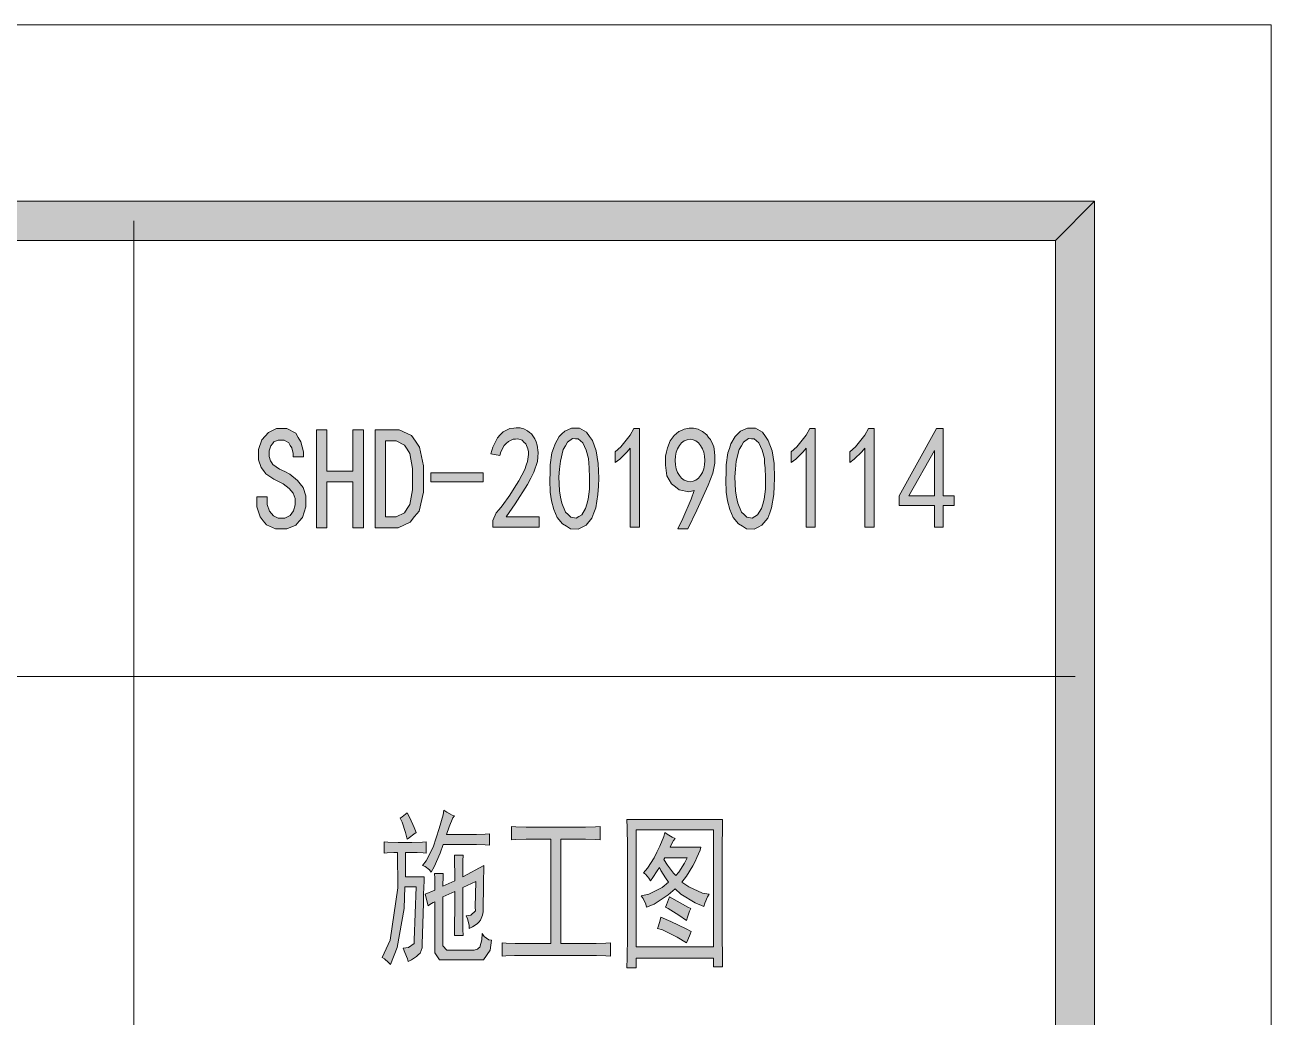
# Model space of a CAD drawing. Header units: millimetres. Extents: x 0 to 207, y 0 to 293.
# Drawn here: x 175.61 to 206.92, y 267.7 to 292.64 of the extents above; entities that cross this region are included whole.
import ezdxf

# ---------------------------------------------------------------- set-up
doc = ezdxf.new("R2010")
doc.units = ezdxf.units.MM

msp = doc.modelspace()

# ---------------------------------------------------------------- hatches: boundary and pattern name
h = msp.add_hatch(color=0)
h.dxf.hatch_style = 2
h.paths.add_polyline_path([(202.483861, 288.208861), (201.499611, 287.224611), (25.124833, 287.224611), (24.140583, 288.208861)])
h = msp.add_hatch(color=0)
h.dxf.hatch_style = 2
h.paths.add_polyline_path([(202.483861, 4.434417), (201.499611, 5.418667), (201.499611, 287.224611), (202.483861, 288.208861)])
h = msp.add_hatch(color=0)
h.dxf.hatch_style = 2
h.paths.add_polyline_path([(182.664806, 280.694694), (182.664806, 280.528889), (182.580139, 280.264306), (182.499, 280.169056), (182.414333, 280.070278), (182.188556, 279.975028), (182.043917, 279.975028), (181.899278, 279.975028), (181.677028, 280.073806), (181.595889, 280.176111), (181.51475, 280.274889), (181.433611, 280.528889), (181.433611, 280.680583), (181.433611, 280.779361), (181.698194, 280.779361), (181.698194, 280.694694), (181.698194, 280.585333), (181.751111, 280.419528), (181.8005, 280.363083), (181.853417, 280.306639), (181.973361, 280.246667), (182.043917, 280.246667), (182.135639, 280.246667), (182.269694, 280.310167), (182.315556, 280.370139), (182.357889, 280.430111), (182.400222, 280.578278), (182.400222, 280.666472), (182.400222, 280.737028), (182.347306, 280.871083), (182.297917, 280.931056), (182.245, 280.991028), (182.096833, 281.103917), (181.998056, 281.153306), (181.860472, 281.220333), (181.659389, 281.361444), (181.599417, 281.442583), (181.539444, 281.520194), (181.479472, 281.707167), (181.479472, 281.816528), (181.479472, 281.968222), (181.564139, 282.211639), (181.645278, 282.306889), (181.729944, 282.398611), (181.9275, 282.493861), (182.043917, 282.493861), (182.192083, 282.493861), (182.410806, 282.380972), (182.474306, 282.268083), (182.541333, 282.158722), (182.608361, 281.915306), (182.608361, 281.788306), (182.343778, 281.788306), (182.347306, 281.865917), (182.315556, 282.010556), (182.273222, 282.074056), (182.234417, 282.141083), (182.118, 282.204583), (182.043917, 282.204583), (181.973361, 282.204583), (181.864, 282.158722), (181.825194, 282.112861), (181.786389, 282.063472), (181.744056, 281.94), (181.744056, 281.858861), (181.744056, 281.795361), (181.775806, 281.682472), (181.807556, 281.636611), (181.839306, 281.59075), (182.005111, 281.477861), (182.135639, 281.414361), (182.262639, 281.347333), (182.456667, 281.192111), (182.527222, 281.103917), (182.597778, 281.012194), (182.664806, 280.807583)])
h = msp.add_hatch(color=0)
h.dxf.hatch_style = 2
h.paths.add_polyline_path([(184.114722, 280.00325), (183.850139, 280.00325), (183.850139, 281.153306), (183.193972, 281.153306), (183.193972, 280.00325), (182.929389, 280.00325), (182.929389, 282.462111), (183.193972, 282.462111), (183.193972, 281.428472), (183.850139, 281.428472), (183.850139, 282.462111), (184.114722, 282.462111)])
h = msp.add_hatch(color=0)
h.paths.add_polyline_path([(185.624611, 281.227389), (185.624611, 280.895778), (185.511722, 280.423056), (185.398833, 280.281944), (185.285944, 280.144361), (184.986083, 280.00325), (184.795583, 280.00325), (184.404, 280.00325), (184.404, 282.462111), (184.795583, 282.462111), (185.00725, 282.462111), (185.321222, 282.321), (185.423528, 282.176361), (185.522306, 282.031722), (185.624611, 281.555472)])
h.paths.add_polyline_path([(185.349444, 281.227389), (185.349444, 281.491972), (185.278889, 281.865917), (185.208333, 281.975278), (185.141306, 282.081111), (184.933167, 282.190472), (184.795583, 282.190472), (184.668583, 282.190472), (184.668583, 280.274889), (184.795583, 280.274889), (184.933167, 280.274889), (185.141306, 280.380722), (185.208333, 280.486556), (185.278889, 280.588861), (185.349444, 280.959278)])
h = msp.add_hatch(color=0)
h.dxf.hatch_style = 2
h.paths.add_polyline_path([(187.363806, 280.073806), (187.367333, 280.183167), (187.448472, 280.377194), (187.522556, 280.461861), (187.596639, 280.550056), (187.787139, 280.818167), (187.903556, 281.001611), (188.019972, 281.185056), (188.168139, 281.470806), (188.203417, 281.573111), (188.238694, 281.671889), (188.263389, 281.84475), (188.256333, 281.915306), (188.24575, 281.989389), (188.192833, 282.109333), (188.146972, 282.155194), (188.097583, 282.201056), (187.99175, 282.239861), (187.931778, 282.232806), (187.871806, 282.22575), (187.755389, 282.169306), (187.702472, 282.119917), (187.646028, 282.067), (187.564889, 281.915306), (187.536667, 281.816528), (187.317944, 281.858861), (187.363806, 282.024667), (187.480222, 282.264556), (187.550778, 282.342167), (187.624861, 282.41625), (187.794194, 282.500917), (187.892972, 282.507972), (187.949417, 282.515028), (188.051722, 282.5115), (188.097583, 282.500917), (188.146972, 282.490333), (188.238694, 282.437417), (188.288083, 282.398611), (188.337472, 282.359806), (188.418611, 282.239861), (188.450361, 282.16225), (188.482111, 282.081111), (188.503278, 281.890611), (188.496222, 281.78125), (188.489167, 281.668361), (188.397444, 281.403778), (188.316306, 281.248556), (188.238694, 281.093333), (187.92825, 280.6065), (187.695417, 280.274889), (188.524444, 280.274889), (188.524444, 280.017361), (187.363806, 280.017361)])
h = msp.add_hatch(color=0)
h.paths.add_polyline_path([(188.803139, 281.393194), (188.806667, 281.583694), (188.849, 281.883556), (188.887806, 281.996444), (188.926611, 282.109333), (189.032444, 282.292778), (189.099472, 282.363333), (189.170028, 282.433889), (189.339361, 282.507972), (189.441667, 282.507972), (189.540444, 282.507972), (189.716833, 282.402139), (189.790917, 282.299833), (189.865, 282.194), (189.963778, 281.932944), (189.988472, 281.774194), (190.009639, 281.615444), (190.02375, 281.252083), (190.016694, 281.047472), (190.006111, 280.842861), (189.949667, 280.507722), (189.900278, 280.377194), (189.850889, 280.246667), (189.70625, 280.06675), (189.607472, 280.017361), (189.508694, 279.967972), (189.314667, 279.978556), (189.215889, 280.038528), (189.117111, 280.0985), (188.979528, 280.260778), (188.940722, 280.363083), (188.898389, 280.461861), (188.841944, 280.677056), (188.824306, 280.786417), (188.806667, 280.899306), (188.796083, 281.202694)])
h.paths.add_polyline_path([(189.043028, 281.477861), (189.025389, 281.280306), (189.035972, 280.927528), (189.067722, 280.772306), (189.095944, 280.617083), (189.191194, 280.398361), (189.254694, 280.334861), (189.321722, 280.267833), (189.459306, 280.243139), (189.526333, 280.281944), (189.596889, 280.324278), (189.695667, 280.483028), (189.727417, 280.599444), (189.759167, 280.719389), (189.790917, 280.976917), (189.790917, 281.118028), (189.790917, 281.259139), (189.783861, 281.513139), (189.773278, 281.629556), (189.766222, 281.745972), (189.713306, 281.954111), (189.670972, 282.045833), (189.628639, 282.141083), (189.512222, 282.236333), (189.441667, 282.239861), (189.367583, 282.243389), (189.240583, 282.155194), (189.187667, 282.059944), (189.131222, 281.968222), (189.060667, 281.675417)])
h = msp.add_hatch(color=0)
h.dxf.hatch_style = 2
h.paths.add_polyline_path([(190.8175, 282.0035), (190.739889, 281.90825), (190.552917, 281.728333), (190.4365, 281.643667), (190.4365, 281.915306), (190.581139, 282.038778), (190.8175, 282.328056), (190.909222, 282.493861), (191.046806, 282.493861), (191.046806, 280.017361), (190.8175, 280.017361)])
h = msp.add_hatch(color=0)
h.paths.add_polyline_path([(192.013417, 279.975028), (192.140417, 280.239611), (192.348556, 280.722917), (192.426167, 280.938111), (192.285056, 280.909889), (192.045167, 280.95575), (191.949917, 281.033361), (191.854667, 281.107444), (191.73825, 281.312056), (191.720611, 281.442583), (191.699444, 281.573111), (191.702972, 281.805944), (191.724139, 281.90825), (191.748833, 282.014083), (191.819389, 282.186944), (191.868778, 282.253972), (191.918167, 282.324528), (192.038111, 282.419778), (192.105139, 282.448), (192.175694, 282.47975), (192.299167, 282.507972), (192.352083, 282.507972), (192.408528, 282.507972), (192.521417, 282.47975), (192.577861, 282.448), (192.634306, 282.419778), (192.740139, 282.335111), (192.786, 282.275139), (192.831861, 282.218694), (192.895361, 282.09875), (192.913, 282.038778), (192.927111, 281.978806), (192.94475, 281.820056), (192.94475, 281.721278), (192.94475, 281.626028), (192.888306, 281.375556), (192.831861, 281.227389), (192.771889, 281.075694), (192.489667, 280.44775), (192.267417, 279.975028)])
h.paths.add_polyline_path([(191.949917, 281.587222), (191.956972, 281.491972), (192.020472, 281.33675), (192.076917, 281.276778), (192.129833, 281.216806), (192.249778, 281.160361), (192.313278, 281.167417), (192.376778, 281.174472), (192.475556, 281.220333), (192.514361, 281.255611), (192.553167, 281.290889), (192.623722, 281.414361), (192.659, 281.499028), (192.680167, 281.608389), (192.694278, 281.791833), (192.680167, 281.865917), (192.669583, 281.943528), (192.609611, 282.067), (192.560222, 282.119917), (192.510833, 282.169306), (192.405, 282.218694), (192.348556, 282.218694), (192.313278, 282.22575), (192.225083, 282.204583), (192.168639, 282.176361), (192.115722, 282.148139), (192.027528, 282.031722), (191.995778, 281.947056), (191.964028, 281.858861), (191.942861, 281.678944)])
h = msp.add_hatch(color=0)
h.paths.add_polyline_path([(193.223444, 281.393194), (193.226972, 281.583694), (193.272833, 281.883556), (193.308111, 281.996444), (193.346917, 282.109333), (193.45275, 282.292778), (193.519778, 282.363333), (193.590333, 282.433889), (193.759667, 282.507972), (193.861972, 282.507972), (193.96075, 282.507972), (194.137139, 282.402139), (194.211222, 282.299833), (194.285306, 282.194), (194.384083, 281.932944), (194.408778, 281.774194), (194.429944, 281.615444), (194.444056, 281.252083), (194.437, 281.047472), (194.426417, 280.842861), (194.369972, 280.507722), (194.320583, 280.377194), (194.271194, 280.246667), (194.126556, 280.06675), (194.027778, 280.017361), (193.929, 279.967972), (193.734972, 279.978556), (193.636194, 280.038528), (193.537417, 280.0985), (193.399833, 280.260778), (193.361028, 280.363083), (193.318694, 280.461861), (193.26225, 280.677056), (193.244611, 280.786417), (193.226972, 280.899306), (193.216389, 281.202694)])
h.paths.add_polyline_path([(193.463333, 281.477861), (193.445694, 281.280306), (193.459806, 280.927528), (193.488028, 280.772306), (193.51625, 280.617083), (193.6115, 280.398361), (193.678528, 280.334861), (193.742028, 280.267833), (193.879611, 280.243139), (193.946639, 280.281944), (194.017194, 280.324278), (194.115972, 280.483028), (194.147722, 280.599444), (194.179472, 280.719389), (194.211222, 280.976917), (194.211222, 281.118028), (194.211222, 281.259139), (194.204167, 281.513139), (194.193583, 281.629556), (194.186528, 281.745972), (194.133611, 281.954111), (194.091278, 282.045833), (194.048944, 282.141083), (193.932528, 282.236333), (193.861972, 282.239861), (193.787889, 282.243389), (193.660889, 282.155194), (193.607972, 282.059944), (193.551528, 281.968222), (193.480972, 281.675417)])
h = msp.add_hatch(color=0)
h.dxf.hatch_style = 2
h.paths.add_polyline_path([(195.237806, 282.0035), (195.163722, 281.90825), (194.973222, 281.728333), (194.856806, 281.643667), (194.856806, 281.915306), (195.001444, 282.038778), (195.237806, 282.328056), (195.329528, 282.493861), (195.467111, 282.493861), (195.467111, 280.017361), (195.237806, 280.017361)])
h = msp.add_hatch(color=0)
h.dxf.hatch_style = 2
h.paths.add_polyline_path([(196.708889, 282.0035), (196.634806, 281.90825), (196.444306, 281.728333), (196.331417, 281.643667), (196.331417, 281.915306), (196.476056, 282.038778), (196.708889, 282.328056), (196.804139, 282.493861), (196.941722, 282.493861), (196.941722, 280.017361), (196.708889, 280.017361)])
h = msp.add_hatch(color=0)
h.paths.add_polyline_path([(198.458667, 280.564167), (197.573194, 280.564167), (197.573194, 280.807583), (198.508056, 282.493861), (198.677389, 282.493861), (198.677389, 280.807583), (198.956083, 280.807583), (198.956083, 280.564167), (198.677389, 280.564167), (198.677389, 280.017361), (198.458667, 280.017361)])
h.paths.add_polyline_path([(198.458667, 280.807583), (198.458667, 281.947056), (197.816611, 280.807583)])
h = msp.add_hatch(color=0)
h.dxf.hatch_style = 2
h.paths.add_polyline_path([(187.120389, 281.153306), (185.808056, 281.153306), (185.808056, 281.386139), (187.120389, 281.386139)])
h = msp.add_hatch(color=0)
h.dxf.hatch_style = 2
h.paths.add_polyline_path([(185.211861, 272.838333), (185.275361, 272.714861), (185.38825, 272.464389), (185.434111, 272.340917), (185.381194, 272.298583), (185.271833, 272.217444), (185.211861, 272.175111), (185.173056, 272.340917), (185.084861, 272.6055), (185.039, 272.704278), (185.084861, 272.739556), (185.173056, 272.806583)])
h = msp.add_hatch(color=0)
h.dxf.hatch_style = 2
h.paths.add_polyline_path([(186.397194, 272.757194), (186.361917, 272.714861), (186.263139, 272.482028), (186.199639, 272.291528), (186.852278, 272.291528), (186.954583, 272.291528), (187.169778, 272.298583), (187.282667, 272.309167), (187.282667, 272.026944), (187.169778, 272.034), (186.954583, 272.041056), (186.852278, 272.041056), (186.1185, 272.041056), (186.044417, 271.825861), (185.892722, 271.476611), (185.818639, 271.346083), (185.776306, 271.402528), (185.666944, 271.487194), (185.596389, 271.511889), (185.688111, 271.628306), (185.860972, 271.974028), (185.938583, 272.206861), (186.016194, 272.439694), (186.114972, 272.788944), (186.132611, 272.905361), (186.206694, 272.855972), (186.34075, 272.781889)])
h = msp.add_hatch(color=0)
h.dxf.hatch_style = 2
h.paths.add_polyline_path([(189.5475, 272.474972), (189.688611, 272.474972), (189.942611, 272.482028), (190.059028, 272.489083), (190.059028, 272.157472), (189.942611, 272.168056), (189.688611, 272.175111), (189.5475, 272.175111), (189.07125, 272.175111), (189.07125, 269.550444), (189.826194, 269.550444), (189.96025, 269.550444), (190.203667, 269.561028), (190.316556, 269.568083), (190.316556, 269.236472), (190.203667, 269.243528), (189.967306, 269.250583), (189.840306, 269.250583), (188.037611, 269.250583), (187.910611, 269.250583), (187.688361, 269.243528), (187.596639, 269.236472), (187.596639, 269.568083), (187.695417, 269.561028), (187.921194, 269.550444), (188.048194, 269.550444), (188.81725, 269.550444), (188.81725, 272.175111), (188.351583, 272.175111), (188.199889, 272.175111), (187.938833, 272.168056), (187.829472, 272.157472), (187.829472, 272.489083), (187.938833, 272.482028), (188.199889, 272.474972), (188.351583, 272.474972)])
h = msp.add_hatch(color=0)
h.paths.add_polyline_path([(193.138778, 272.672528), (193.13525, 272.464389), (193.128194, 272.009306), (193.128194, 271.758833), (193.128194, 269.984361), (193.128194, 269.726833), (193.13525, 269.218833), (193.138778, 268.968361), (192.905944, 268.968361), (192.905944, 269.187083), (190.965667, 269.187083), (190.965667, 268.936611), (190.732833, 268.936611), (190.739889, 269.194139), (190.746944, 269.726833), (190.746944, 269.998472), (190.746944, 271.758833), (190.746944, 271.998722), (190.739889, 272.457333), (190.732833, 272.672528)])
h.paths.add_polyline_path([(192.905944, 269.469306), (192.905944, 272.407944), (190.965667, 272.407944), (190.965667, 269.469306)])
h = msp.add_hatch(color=0)
h.dxf.hatch_style = 2
h.paths.add_polyline_path([(185.688111, 271.825861), (185.614028, 271.832917), (185.462333, 271.8435), (185.38825, 271.8435), (185.166, 271.8435), (185.166, 271.229667), (185.64225, 271.229667), (185.638722, 271.127361), (185.624611, 270.79575), (185.621083, 270.562917), (185.585806, 269.532806), (185.585806, 269.444611), (185.539944, 269.310556), (185.490556, 269.268222), (185.444694, 269.225889), (185.317694, 269.14475), (185.236556, 269.102417), (185.218917, 269.162389), (185.155417, 269.328194), (185.109556, 269.434028), (185.247139, 269.451667), (185.38825, 269.550444), (185.38825, 269.635111), (185.434111, 270.979194), (185.155417, 270.979194), (185.137778, 270.432389), (184.957861, 269.451667), (184.795583, 269.021278), (184.746194, 269.077722), (184.643889, 269.169444), (184.583917, 269.201194), (184.788528, 269.635111), (184.979028, 270.9545), (184.968444, 271.8435), (184.876722, 271.8435), (184.707389, 271.832917), (184.633306, 271.825861), (184.633306, 272.108083), (184.725028, 272.101028), (184.986083, 272.090444), (185.155417, 272.090444), (185.328278, 272.090444), (185.596389, 272.101028), (185.688111, 272.108083)])
h = msp.add_hatch(color=0)
h.paths.add_polyline_path([(191.942861, 272.19275), (191.907583, 272.139833), (191.844083, 272.034), (191.815861, 271.974028), (192.591972, 271.974028), (192.570806, 271.899944), (192.493194, 271.7165), (192.443806, 271.610667), (192.390889, 271.501306), (192.228611, 271.243778), (192.115722, 271.095611), (192.292111, 270.972139), (192.634306, 270.820444), (192.803639, 270.79575), (192.761306, 270.721667), (192.69075, 270.562917), (192.662528, 270.481778), (192.447333, 270.5735), (192.0875, 270.79575), (191.942861, 270.929806), (191.773528, 270.771056), (191.413694, 270.538222), (191.223194, 270.464139), (191.205556, 270.538222), (191.142056, 270.679333), (191.092667, 270.746361), (191.279639, 270.788694), (191.621833, 270.961556), (191.780583, 271.095611), (191.699444, 271.204972), (191.583028, 271.384889), (191.54775, 271.458972), (191.494833, 271.377833), (191.385472, 271.212028), (191.3255, 271.127361), (191.286694, 271.194389), (191.1985, 271.293167), (191.152639, 271.328444), (191.251417, 271.444861), (191.42075, 271.705917), (191.487778, 271.850556), (191.558333, 271.995194), (191.657111, 272.242139), (191.685333, 272.340917), (191.745306, 272.298583), (191.872306, 272.2245)])
h.paths.add_polyline_path([(191.664167, 271.660056), (191.752361, 271.518944), (191.900528, 271.317861), (191.964028, 271.261417), (192.041639, 271.346083), (192.179222, 271.568333), (192.24625, 271.709444), (191.685333, 271.709444)])
h = msp.add_hatch(color=0)
h.dxf.hatch_style = 2
h.paths.add_polyline_path([(185.910361, 270.894528), (185.910361, 270.98625), (185.903306, 271.194389), (185.899778, 271.310806), (186.1185, 271.310806), (186.114972, 271.204972), (186.107917, 271.046222), (186.107917, 270.996833), (186.411306, 271.127361), (186.411306, 271.286111), (186.40425, 271.610667), (186.397194, 271.776472), (186.619444, 271.776472), (186.612389, 271.628306), (186.608861, 271.353139), (186.608861, 271.229667), (187.141556, 271.511889), (187.138028, 271.384889), (187.130972, 271.169694), (187.130972, 271.077972), (187.120389, 270.347722), (187.106278, 270.266583), (187.053361, 270.136056), (187.014556, 270.090194), (186.972222, 270.044333), (186.852278, 269.966722), (186.771139, 269.931444), (186.771139, 270.016111), (186.728806, 270.174861), (186.69, 270.248944), (186.809944, 270.266583), (186.926361, 270.372417), (186.922833, 270.464139), (186.933417, 271.11325), (186.608861, 270.961556), (186.608861, 270.513528), (186.612389, 269.90675), (186.619444, 269.751528), (186.397194, 269.751528), (186.40425, 269.949083), (186.411306, 270.506472), (186.411306, 270.862778), (186.107917, 270.728722), (186.107917, 269.599833), (186.107917, 269.494), (186.206694, 269.384639), (186.305472, 269.384639), (186.841694, 269.384639), (186.891083, 269.384639), (186.97575, 269.409333), (187.0075, 269.434028), (187.03925, 269.458722), (187.085111, 269.642167), (187.095694, 269.800917), (187.148611, 269.726833), (187.265028, 269.642167), (187.328528, 269.635111), (187.300306, 269.384639), (187.130972, 269.137694), (186.989861, 269.137694), (186.143194, 269.137694), (186.026778, 269.137694), (185.910361, 269.317611), (185.910361, 269.501056), (185.910361, 270.598194), (185.868028, 270.580556), (185.783361, 270.531167), (185.7375, 270.495889), (185.666944, 270.79575)])
h = msp.add_hatch(color=0)
h.dxf.hatch_style = 2
h.paths.add_polyline_path([(191.80175, 270.728722), (191.999306, 270.612306), (192.267417, 270.464139), (192.337972, 270.432389), (192.30975, 270.365361), (192.256833, 270.213667), (192.232139, 270.132528), (192.034583, 270.266583), (191.766472, 270.432389), (191.699444, 270.464139), (191.727667, 270.524111), (191.780583, 270.654639)])
h = msp.add_hatch(color=0)
h.dxf.hatch_style = 2
h.paths.add_polyline_path([(191.583028, 270.213667), (191.837028, 270.107833), (192.221556, 269.924389), (192.348556, 269.850306), (192.320333, 269.783278), (192.263889, 269.642167), (192.232139, 269.568083), (191.995778, 269.709194), (191.628889, 269.892639), (191.501889, 269.931444), (191.523056, 269.998472), (191.565389, 270.139583)])

# ---------------------------------------------------------------- linework, layer by layer
at = {"color": 0, "lineweight": 0}
for points in [[(0, 0), (206.918278, 0), (206.918278, 292.643278), (0, 292.643278)], [(202.483861, 288.208861), (201.499611, 287.224611), (25.124833, 287.224611), (24.140583, 288.208861)], [(202.483861, 4.434417), (201.499611, 5.418667), (201.499611, 287.224611), (202.483861, 288.208861)], [(182.664806, 280.694694), (182.664806, 280.528889), (182.580139, 280.264306), (182.499, 280.169056), (182.414333, 280.070278), (182.188556, 279.975028), (182.043917, 279.975028), (181.899278, 279.975028), (181.677028, 280.073806), (181.595889, 280.176111), (181.51475, 280.274889), (181.433611, 280.528889), (181.433611, 280.680583), (181.433611, 280.779361), (181.698194, 280.779361), (181.698194, 280.694694), (181.698194, 280.585333), (181.751111, 280.419528), (181.8005, 280.363083), (181.853417, 280.306639), (181.973361, 280.246667), (182.043917, 280.246667), (182.135639, 280.246667), (182.269694, 280.310167), (182.315556, 280.370139), (182.357889, 280.430111), (182.400222, 280.578278), (182.400222, 280.666472), (182.400222, 280.737028), (182.347306, 280.871083), (182.297917, 280.931056), (182.245, 280.991028), (182.096833, 281.103917), (181.998056, 281.153306), (181.860472, 281.220333), (181.659389, 281.361444), (181.599417, 281.442583), (181.539444, 281.520194), (181.479472, 281.707167), (181.479472, 281.816528), (181.479472, 281.968222), (181.564139, 282.211639), (181.645278, 282.306889), (181.729944, 282.398611), (181.9275, 282.493861), (182.043917, 282.493861), (182.192083, 282.493861), (182.410806, 282.380972), (182.474306, 282.268083), (182.541333, 282.158722), (182.608361, 281.915306), (182.608361, 281.788306), (182.343778, 281.788306), (182.347306, 281.865917), (182.315556, 282.010556), (182.273222, 282.074056), (182.234417, 282.141083), (182.118, 282.204583), (182.043917, 282.204583), (181.973361, 282.204583), (181.864, 282.158722), (181.825194, 282.112861), (181.786389, 282.063472), (181.744056, 281.94), (181.744056, 281.858861), (181.744056, 281.795361), (181.775806, 281.682472), (181.807556, 281.636611), (181.839306, 281.59075), (182.005111, 281.477861), (182.135639, 281.414361), (182.262639, 281.347333), (182.456667, 281.192111), (182.527222, 281.103917), (182.597778, 281.012194), (182.664806, 280.807583)], [(184.114722, 280.00325), (183.850139, 280.00325), (183.850139, 281.153306), (183.193972, 281.153306), (183.193972, 280.00325), (182.929389, 280.00325), (182.929389, 282.462111), (183.193972, 282.462111), (183.193972, 281.428472), (183.850139, 281.428472), (183.850139, 282.462111), (184.114722, 282.462111)], [(185.624611, 281.227389), (185.624611, 280.895778), (185.511722, 280.423056), (185.398833, 280.281944), (185.285944, 280.144361), (184.986083, 280.00325), (184.795583, 280.00325), (184.404, 280.00325), (184.404, 282.462111), (184.795583, 282.462111), (185.00725, 282.462111), (185.321222, 282.321), (185.423528, 282.176361), (185.522306, 282.031722), (185.624611, 281.555472)], [(187.363806, 280.073806), (187.367333, 280.183167), (187.448472, 280.377194), (187.522556, 280.461861), (187.596639, 280.550056), (187.787139, 280.818167), (187.903556, 281.001611), (188.019972, 281.185056), (188.168139, 281.470806), (188.203417, 281.573111), (188.238694, 281.671889), (188.263389, 281.84475), (188.256333, 281.915306), (188.24575, 281.989389), (188.192833, 282.109333), (188.146972, 282.155194), (188.097583, 282.201056), (187.99175, 282.239861), (187.931778, 282.232806), (187.871806, 282.22575), (187.755389, 282.169306), (187.702472, 282.119917), (187.646028, 282.067), (187.564889, 281.915306), (187.536667, 281.816528), (187.317944, 281.858861), (187.363806, 282.024667), (187.480222, 282.264556), (187.550778, 282.342167), (187.624861, 282.41625), (187.794194, 282.500917), (187.892972, 282.507972), (187.949417, 282.515028), (188.051722, 282.5115), (188.097583, 282.500917), (188.146972, 282.490333), (188.238694, 282.437417), (188.288083, 282.398611), (188.337472, 282.359806), (188.418611, 282.239861), (188.450361, 282.16225), (188.482111, 282.081111), (188.503278, 281.890611), (188.496222, 281.78125), (188.489167, 281.668361), (188.397444, 281.403778), (188.316306, 281.248556), (188.238694, 281.093333), (187.92825, 280.6065), (187.695417, 280.274889), (188.524444, 280.274889), (188.524444, 280.017361), (187.363806, 280.017361)], [(188.803139, 281.393194), (188.806667, 281.583694), (188.849, 281.883556), (188.887806, 281.996444), (188.926611, 282.109333), (189.032444, 282.292778), (189.099472, 282.363333), (189.170028, 282.433889), (189.339361, 282.507972), (189.441667, 282.507972), (189.540444, 282.507972), (189.716833, 282.402139), (189.790917, 282.299833), (189.865, 282.194), (189.963778, 281.932944), (189.988472, 281.774194), (190.009639, 281.615444), (190.02375, 281.252083), (190.016694, 281.047472), (190.006111, 280.842861), (189.949667, 280.507722), (189.900278, 280.377194), (189.850889, 280.246667), (189.70625, 280.06675), (189.607472, 280.017361), (189.508694, 279.967972), (189.314667, 279.978556), (189.215889, 280.038528), (189.117111, 280.0985), (188.979528, 280.260778), (188.940722, 280.363083), (188.898389, 280.461861), (188.841944, 280.677056), (188.824306, 280.786417), (188.806667, 280.899306), (188.796083, 281.202694)], [(190.8175, 282.0035), (190.739889, 281.90825), (190.552917, 281.728333), (190.4365, 281.643667), (190.4365, 281.915306), (190.581139, 282.038778), (190.8175, 282.328056), (190.909222, 282.493861), (191.046806, 282.493861), (191.046806, 280.017361), (190.8175, 280.017361)], [(192.013417, 279.975028), (192.140417, 280.239611), (192.348556, 280.722917), (192.426167, 280.938111), (192.285056, 280.909889), (192.045167, 280.95575), (191.949917, 281.033361), (191.854667, 281.107444), (191.73825, 281.312056), (191.720611, 281.442583), (191.699444, 281.573111), (191.702972, 281.805944), (191.724139, 281.90825), (191.748833, 282.014083), (191.819389, 282.186944), (191.868778, 282.253972), (191.918167, 282.324528), (192.038111, 282.419778), (192.105139, 282.448), (192.175694, 282.47975), (192.299167, 282.507972), (192.352083, 282.507972), (192.408528, 282.507972), (192.521417, 282.47975), (192.577861, 282.448), (192.634306, 282.419778), (192.740139, 282.335111), (192.786, 282.275139), (192.831861, 282.218694), (192.895361, 282.09875), (192.913, 282.038778), (192.927111, 281.978806), (192.94475, 281.820056), (192.94475, 281.721278), (192.94475, 281.626028), (192.888306, 281.375556), (192.831861, 281.227389), (192.771889, 281.075694), (192.489667, 280.44775), (192.267417, 279.975028)], [(193.223444, 281.393194), (193.226972, 281.583694), (193.272833, 281.883556), (193.308111, 281.996444), (193.346917, 282.109333), (193.45275, 282.292778), (193.519778, 282.363333), (193.590333, 282.433889), (193.759667, 282.507972), (193.861972, 282.507972), (193.96075, 282.507972), (194.137139, 282.402139), (194.211222, 282.299833), (194.285306, 282.194), (194.384083, 281.932944), (194.408778, 281.774194), (194.429944, 281.615444), (194.444056, 281.252083), (194.437, 281.047472), (194.426417, 280.842861), (194.369972, 280.507722), (194.320583, 280.377194), (194.271194, 280.246667), (194.126556, 280.06675), (194.027778, 280.017361), (193.929, 279.967972), (193.734972, 279.978556), (193.636194, 280.038528), (193.537417, 280.0985), (193.399833, 280.260778), (193.361028, 280.363083), (193.318694, 280.461861), (193.26225, 280.677056), (193.244611, 280.786417), (193.226972, 280.899306), (193.216389, 281.202694)], [(195.237806, 282.0035), (195.163722, 281.90825), (194.973222, 281.728333), (194.856806, 281.643667), (194.856806, 281.915306), (195.001444, 282.038778), (195.237806, 282.328056), (195.329528, 282.493861), (195.467111, 282.493861), (195.467111, 280.017361), (195.237806, 280.017361)], [(196.708889, 282.0035), (196.634806, 281.90825), (196.444306, 281.728333), (196.331417, 281.643667), (196.331417, 281.915306), (196.476056, 282.038778), (196.708889, 282.328056), (196.804139, 282.493861), (196.941722, 282.493861), (196.941722, 280.017361), (196.708889, 280.017361)], [(198.458667, 280.564167), (197.573194, 280.564167), (197.573194, 280.807583), (198.508056, 282.493861), (198.677389, 282.493861), (198.677389, 280.807583), (198.956083, 280.807583), (198.956083, 280.564167), (198.677389, 280.564167), (198.677389, 280.017361), (198.458667, 280.017361)], [(185.349444, 281.227389), (185.349444, 281.491972), (185.278889, 281.865917), (185.208333, 281.975278), (185.141306, 282.081111), (184.933167, 282.190472), (184.795583, 282.190472), (184.668583, 282.190472), (184.668583, 280.274889), (184.795583, 280.274889), (184.933167, 280.274889), (185.141306, 280.380722), (185.208333, 280.486556), (185.278889, 280.588861), (185.349444, 280.959278)], [(189.043028, 281.477861), (189.025389, 281.280306), (189.035972, 280.927528), (189.067722, 280.772306), (189.095944, 280.617083), (189.191194, 280.398361), (189.254694, 280.334861), (189.321722, 280.267833), (189.459306, 280.243139), (189.526333, 280.281944), (189.596889, 280.324278), (189.695667, 280.483028), (189.727417, 280.599444), (189.759167, 280.719389), (189.790917, 280.976917), (189.790917, 281.118028), (189.790917, 281.259139), (189.783861, 281.513139), (189.773278, 281.629556), (189.766222, 281.745972), (189.713306, 281.954111), (189.670972, 282.045833), (189.628639, 282.141083), (189.512222, 282.236333), (189.441667, 282.239861), (189.367583, 282.243389), (189.240583, 282.155194), (189.187667, 282.059944), (189.131222, 281.968222), (189.060667, 281.675417)], [(193.463333, 281.477861), (193.445694, 281.280306), (193.459806, 280.927528), (193.488028, 280.772306), (193.51625, 280.617083), (193.6115, 280.398361), (193.678528, 280.334861), (193.742028, 280.267833), (193.879611, 280.243139), (193.946639, 280.281944), (194.017194, 280.324278), (194.115972, 280.483028), (194.147722, 280.599444), (194.179472, 280.719389), (194.211222, 280.976917), (194.211222, 281.118028), (194.211222, 281.259139), (194.204167, 281.513139), (194.193583, 281.629556), (194.186528, 281.745972), (194.133611, 281.954111), (194.091278, 282.045833), (194.048944, 282.141083), (193.932528, 282.236333), (193.861972, 282.239861), (193.787889, 282.243389), (193.660889, 282.155194), (193.607972, 282.059944), (193.551528, 281.968222), (193.480972, 281.675417)], [(198.458667, 280.807583), (198.458667, 281.947056), (197.816611, 280.807583)], [(187.120389, 281.153306), (185.808056, 281.153306), (185.808056, 281.386139), (187.120389, 281.386139)], [(185.211861, 272.838333), (185.275361, 272.714861), (185.38825, 272.464389), (185.434111, 272.340917), (185.381194, 272.298583), (185.271833, 272.217444), (185.211861, 272.175111), (185.173056, 272.340917), (185.084861, 272.6055), (185.039, 272.704278), (185.084861, 272.739556), (185.173056, 272.806583)], [(186.397194, 272.757194), (186.361917, 272.714861), (186.263139, 272.482028), (186.199639, 272.291528), (186.852278, 272.291528), (186.954583, 272.291528), (187.169778, 272.298583), (187.282667, 272.309167), (187.282667, 272.026944), (187.169778, 272.034), (186.954583, 272.041056), (186.852278, 272.041056), (186.1185, 272.041056), (186.044417, 271.825861), (185.892722, 271.476611), (185.818639, 271.346083), (185.776306, 271.402528), (185.666944, 271.487194), (185.596389, 271.511889), (185.688111, 271.628306), (185.860972, 271.974028), (185.938583, 272.206861), (186.016194, 272.439694), (186.114972, 272.788944), (186.132611, 272.905361), (186.206694, 272.855972), (186.34075, 272.781889)], [(189.5475, 272.474972), (189.688611, 272.474972), (189.942611, 272.482028), (190.059028, 272.489083), (190.059028, 272.157472), (189.942611, 272.168056), (189.688611, 272.175111), (189.5475, 272.175111), (189.07125, 272.175111), (189.07125, 269.550444), (189.826194, 269.550444), (189.96025, 269.550444), (190.203667, 269.561028), (190.316556, 269.568083), (190.316556, 269.236472), (190.203667, 269.243528), (189.967306, 269.250583), (189.840306, 269.250583), (188.037611, 269.250583), (187.910611, 269.250583), (187.688361, 269.243528), (187.596639, 269.236472), (187.596639, 269.568083), (187.695417, 269.561028), (187.921194, 269.550444), (188.048194, 269.550444), (188.81725, 269.550444), (188.81725, 272.175111), (188.351583, 272.175111), (188.199889, 272.175111), (187.938833, 272.168056), (187.829472, 272.157472), (187.829472, 272.489083), (187.938833, 272.482028), (188.199889, 272.474972), (188.351583, 272.474972)], [(193.138778, 272.672528), (193.13525, 272.464389), (193.128194, 272.009306), (193.128194, 271.758833), (193.128194, 269.984361), (193.128194, 269.726833), (193.13525, 269.218833), (193.138778, 268.968361), (192.905944, 268.968361), (192.905944, 269.187083), (190.965667, 269.187083), (190.965667, 268.936611), (190.732833, 268.936611), (190.739889, 269.194139), (190.746944, 269.726833), (190.746944, 269.998472), (190.746944, 271.758833), (190.746944, 271.998722), (190.739889, 272.457333), (190.732833, 272.672528)], [(192.905944, 269.469306), (192.905944, 272.407944), (190.965667, 272.407944), (190.965667, 269.469306)], [(185.688111, 271.825861), (185.614028, 271.832917), (185.462333, 271.8435), (185.38825, 271.8435), (185.166, 271.8435), (185.166, 271.229667), (185.64225, 271.229667), (185.638722, 271.127361), (185.624611, 270.79575), (185.621083, 270.562917), (185.585806, 269.532806), (185.585806, 269.444611), (185.539944, 269.310556), (185.490556, 269.268222), (185.444694, 269.225889), (185.317694, 269.14475), (185.236556, 269.102417), (185.218917, 269.162389), (185.155417, 269.328194), (185.109556, 269.434028), (185.247139, 269.451667), (185.38825, 269.550444), (185.38825, 269.635111), (185.434111, 270.979194), (185.155417, 270.979194), (185.137778, 270.432389), (184.957861, 269.451667), (184.795583, 269.021278), (184.746194, 269.077722), (184.643889, 269.169444), (184.583917, 269.201194), (184.788528, 269.635111), (184.979028, 270.9545), (184.968444, 271.8435), (184.876722, 271.8435), (184.707389, 271.832917), (184.633306, 271.825861), (184.633306, 272.108083), (184.725028, 272.101028), (184.986083, 272.090444), (185.155417, 272.090444), (185.328278, 272.090444), (185.596389, 272.101028), (185.688111, 272.108083)], [(191.942861, 272.19275), (191.907583, 272.139833), (191.844083, 272.034), (191.815861, 271.974028), (192.591972, 271.974028), (192.570806, 271.899944), (192.493194, 271.7165), (192.443806, 271.610667), (192.390889, 271.501306), (192.228611, 271.243778), (192.115722, 271.095611), (192.292111, 270.972139), (192.634306, 270.820444), (192.803639, 270.79575), (192.761306, 270.721667), (192.69075, 270.562917), (192.662528, 270.481778), (192.447333, 270.5735), (192.0875, 270.79575), (191.942861, 270.929806), (191.773528, 270.771056), (191.413694, 270.538222), (191.223194, 270.464139), (191.205556, 270.538222), (191.142056, 270.679333), (191.092667, 270.746361), (191.279639, 270.788694), (191.621833, 270.961556), (191.780583, 271.095611), (191.699444, 271.204972), (191.583028, 271.384889), (191.54775, 271.458972), (191.494833, 271.377833), (191.385472, 271.212028), (191.3255, 271.127361), (191.286694, 271.194389), (191.1985, 271.293167), (191.152639, 271.328444), (191.251417, 271.444861), (191.42075, 271.705917), (191.487778, 271.850556), (191.558333, 271.995194), (191.657111, 272.242139), (191.685333, 272.340917), (191.745306, 272.298583), (191.872306, 272.2245)], [(185.910361, 270.894528), (185.910361, 270.98625), (185.903306, 271.194389), (185.899778, 271.310806), (186.1185, 271.310806), (186.114972, 271.204972), (186.107917, 271.046222), (186.107917, 270.996833), (186.411306, 271.127361), (186.411306, 271.286111), (186.40425, 271.610667), (186.397194, 271.776472), (186.619444, 271.776472), (186.612389, 271.628306), (186.608861, 271.353139), (186.608861, 271.229667), (187.141556, 271.511889), (187.138028, 271.384889), (187.130972, 271.169694), (187.130972, 271.077972), (187.120389, 270.347722), (187.106278, 270.266583), (187.053361, 270.136056), (187.014556, 270.090194), (186.972222, 270.044333), (186.852278, 269.966722), (186.771139, 269.931444), (186.771139, 270.016111), (186.728806, 270.174861), (186.69, 270.248944), (186.809944, 270.266583), (186.926361, 270.372417), (186.922833, 270.464139), (186.933417, 271.11325), (186.608861, 270.961556), (186.608861, 270.513528), (186.612389, 269.90675), (186.619444, 269.751528), (186.397194, 269.751528), (186.40425, 269.949083), (186.411306, 270.506472), (186.411306, 270.862778), (186.107917, 270.728722), (186.107917, 269.599833), (186.107917, 269.494), (186.206694, 269.384639), (186.305472, 269.384639), (186.841694, 269.384639), (186.891083, 269.384639), (186.97575, 269.409333), (187.0075, 269.434028), (187.03925, 269.458722), (187.085111, 269.642167), (187.095694, 269.800917), (187.148611, 269.726833), (187.265028, 269.642167), (187.328528, 269.635111), (187.300306, 269.384639), (187.130972, 269.137694), (186.989861, 269.137694), (186.143194, 269.137694), (186.026778, 269.137694), (185.910361, 269.317611), (185.910361, 269.501056), (185.910361, 270.598194), (185.868028, 270.580556), (185.783361, 270.531167), (185.7375, 270.495889), (185.666944, 270.79575)], [(191.664167, 271.660056), (191.752361, 271.518944), (191.900528, 271.317861), (191.964028, 271.261417), (192.041639, 271.346083), (192.179222, 271.568333), (192.24625, 271.709444), (191.685333, 271.709444)], [(191.80175, 270.728722), (191.999306, 270.612306), (192.267417, 270.464139), (192.337972, 270.432389), (192.30975, 270.365361), (192.256833, 270.213667), (192.232139, 270.132528), (192.034583, 270.266583), (191.766472, 270.432389), (191.699444, 270.464139), (191.727667, 270.524111), (191.780583, 270.654639)], [(191.583028, 270.213667), (191.837028, 270.107833), (192.221556, 269.924389), (192.348556, 269.850306), (192.320333, 269.783278), (192.263889, 269.642167), (192.232139, 269.568083), (191.995778, 269.709194), (191.628889, 269.892639), (191.501889, 269.931444), (191.523056, 269.998472), (191.565389, 270.139583)]]:
    msp.add_lwpolyline(points, close=True, dxfattribs=at)
for points in [[(178.343278, 253.844778), (178.343278, 287.714972)], [(154.696583, 276.260278), (201.9935, 276.260278)]]:
    msp.add_lwpolyline(points, dxfattribs=at)
msp.add_ellipse((192.318569, 281.693056), major_axis=(0, 0.532694), ratio=0.705298, start_param=0, end_param=6.283185, dxfattribs=at)

doc.saveas('drawing.dxf')
